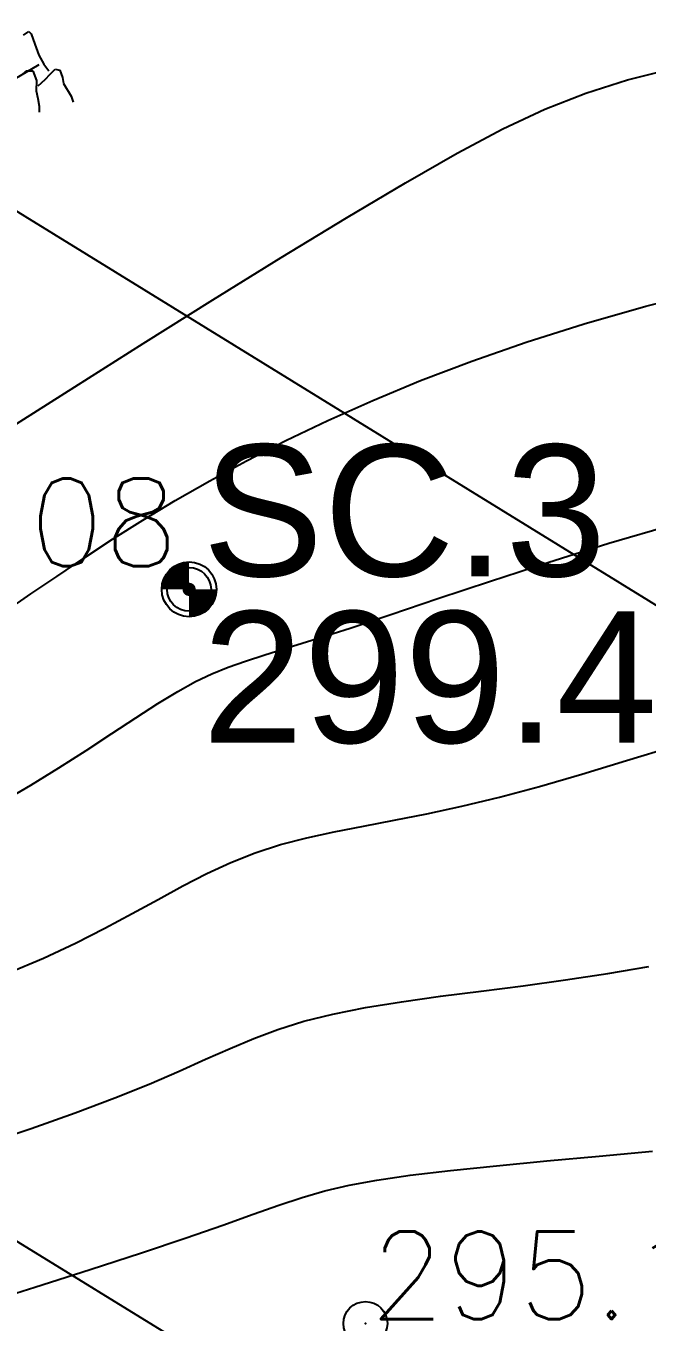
# Model space of a CAD drawing. Header units: millimetres. Extents: x 524954 to 526204, y 9523489 to 9524010.
# Drawn here: x 526085.4 to 526092.49, y 9523815.46 to 9523830.24 of the extents above; entities that cross this region are included whole.
import ezdxf
from ezdxf.enums import TextEntityAlignment as Align

# ---------------------------------------------------------------- set-up
doc = ezdxf.new("R2010")
doc.units = ezdxf.units.MM
doc.header["$PDMODE"] = 32
doc.header["$PDSIZE"] = 0.5
doc.linetypes.add('ACAD_ISO12W100', pattern=[21, 12, -3, 0, -3, 0, -3])
for name, color, linetype in [('Arbre', 34, 'ACAD_ISO12W100'), ('CN_01_00', 3, 'Continuous'), ('CN_02_00', 4, 'Continuous'), ('CN_10_00', 1, 'Continuous'), ('Route - Route de la corniche de Brazzaville - Tabulations', 7, 'Continuous'), ('TopoAlt', 3, 'Continuous'), ('TopoAlt polygo', 7, 'Continuous'), ('TOPOJIS', 7, 'Continuous'), ('TOPOJIS polygo', 1, 'Continuous'), ('TopoMat polygo', 1, 'Continuous')]:
    doc.layers.add(name, color=color, linetype=linetype)
doc.styles.add('Arial 1.0', font='arial.ttf', dxfattribs={"width": 0.99, "height": 1})
doc.styles.add('Simplex 1.0', font='Simplex.shx', dxfattribs={"width": 0.99, "height": 1})

# ---------------------------------------------------------------- blocks, each defined once
blk = doc.blocks.new('TCPOINT M')
at = {"color": 0}
blk.add_point((0, 0), dxfattribs=at)
at = {"layer": 'TopoAlt', "style": 'Simplex 1.0', "width": 0.99}
blk.add_attdef('ALT', (0.15, 0.15), '', height=1, dxfattribs=at)
blk = doc.blocks.new('v088')
at = {"color": 3, "linetype": 'Continuous'}
for p, q in [((2.943, 6.107), (3.004, 6.15)), ((3.004, 6.15), (3.031, 6.123)), ((3.031, 6.123), (3.07, 6.007)), ((3.07, 6.007), (3.116, 5.88)), ((3.116, 5.88), (3.173, 5.777)), ((3.173, 5.777), (3.231, 5.703)), ((2.92, 5.65), (2.973, 5.7)), ((2.973, 5.7), (3.047, 5.7)), ((3.047, 5.7), (3.089, 5.592)), ((3.189, 5.603), (3.247, 5.665)), ((3.247, 5.665), (3.304, 5.719)), ((3.304, 5.719), (3.358, 5.707)), ((3.358, 5.707), (3.385, 5.627)), ((3.385, 5.627), (3.4, 5.557)), ((3.089, 5.592), (3.085, 5.473)), ((3.085, 5.473), (3.104, 5.384)), ((3.108, 5.53), (3.189, 5.603)), ((3.4, 5.557), (3.485, 5.411)), ((3.104, 5.384), (3.12, 5.3)), ((3.485, 5.411), (3.508, 5.342)), ((3.12, 5.3), (3.12, 5.23))]:
    blk.add_line(p, q, dxfattribs=at)
at = {"linetype": 'Continuous'}
blk.add_line((2.646, 5.496), (3.119, 5.774), dxfattribs=at)
blk = doc.blocks.new('TCPOINT polygo')
at = {"color": 0, "const_width": 0.075}
blk.add_lwpolyline([(0, 0.0375, 1), (0, -0.0375, 1)], format="xyb", close=True, dxfattribs=at)
at = {"color": 0}
blk.add_point((0, 0), dxfattribs=at)
at = {"layer": 'TopoAlt polygo', "style": 'Arial 1.0', "width": 0.99}
blk.add_attdef('ALT', (0.15, 0.15), '', height=2, dxfattribs=at)
at = {"layer": 'TopoMat polygo', "style": 'Arial 1.0', "width": 0.99}
blk.add_attdef('MAT', text='', height=2, dxfattribs=at).set_placement((0.15, -2.5), align=Align.TOP_LEFT)
blk = doc.blocks.new('t014')
at = {"color": 0, "const_width": 1.249375}
for points in [[(0, 0.625313, 0.414214), (-0.625313, 0, 1)], [(0, -0.625312, 0.414214), (0.625313, 0, 0.414214)]]:
    blk.add_lwpolyline(points, format="xyb", dxfattribs=at)
at = {"color": 0}
blk.add_circle((0, 0), 1.25, dxfattribs=at)

msp = doc.modelspace()

# ---------------------------------------------------------------- linework, layer by layer
at = {"layer": 'CN_01_00', "flags": 128}
for points, elevation in [([(526085.218, 9523825.659), (526085.956, 9523826.128), (526086.736, 9523826.621), (526087.531, 9523827.118), (526088.313, 9523827.602), (526089.055, 9523828.054), (526089.73, 9523828.455), (526090.32, 9523828.791), (526090.841, 9523829.068), (526091.321, 9523829.293), (526091.787, 9523829.477), (526092.264, 9523829.629), (526092.779, 9523829.759), (526093.36, 9523829.875), (526094.032, 9523829.987), (526094.812, 9523830.102), (526095.679, 9523830.222), (526096.601, 9523830.343)], 301), ([(526085.123, 9523821.39), (526085.454, 9523821.583), (526085.776, 9523821.782), (526086.086, 9523821.98), (526086.379, 9523822.172), (526086.654, 9523822.352), (526086.906, 9523822.514), (526087.133, 9523822.653), (526087.334, 9523822.764), (526087.52, 9523822.853), (526087.705, 9523822.929), (526087.903, 9523822.999), (526088.127, 9523823.071), (526088.391, 9523823.152), (526088.71, 9523823.251), (526089.097, 9523823.375), (526089.562, 9523823.53), (526090.099, 9523823.711), (526090.699, 9523823.912), (526091.353, 9523824.124), (526092.05, 9523824.342), (526092.782, 9523824.558)], 299), ([(526084.924, 9523817.489), (526085.458, 9523817.669), (526085.96, 9523817.846), (526086.413, 9523818.016), (526086.806, 9523818.174), (526087.146, 9523818.321), (526087.449, 9523818.457), (526087.729, 9523818.581), (526087.999, 9523818.695), (526088.275, 9523818.798), (526088.571, 9523818.891), (526088.9, 9523818.973), (526089.273, 9523819.047), (526089.685, 9523819.113), (526090.129, 9523819.175), (526090.594, 9523819.235), (526091.074, 9523819.296), (526091.557, 9523819.362), (526092.038, 9523819.434), (526092.506, 9523819.515)], 297)]:
    msp.add_lwpolyline(points, dxfattribs=dict(at, elevation=elevation))
at = {"layer": 'CN_02_00', "flags": 128}
for points, elevation in [([(526085.202, 9523819.443), (526085.599, 9523819.611), (526085.964, 9523819.782), (526086.3, 9523819.952), (526086.613, 9523820.119), (526086.907, 9523820.281), (526087.189, 9523820.434), (526087.465, 9523820.575), (526087.738, 9523820.702), (526088.016, 9523820.813), (526088.303, 9523820.905), (526088.603, 9523820.983), (526088.917, 9523821.052), (526089.249, 9523821.117), (526089.6, 9523821.184), (526089.974, 9523821.257), (526090.374, 9523821.342), (526090.801, 9523821.445), (526091.258, 9523821.569), (526091.742, 9523821.71), (526092.25, 9523821.864), (526092.779, 9523822.026)], 298), ([(526084.847, 9523815.651), (526085.503, 9523815.857), (526086.134, 9523816.059), (526086.717, 9523816.249), (526087.227, 9523816.42), (526087.647, 9523816.566), (526087.992, 9523816.69), (526088.286, 9523816.794), (526088.551, 9523816.882), (526088.81, 9523816.956), (526089.086, 9523817.021), (526089.403, 9523817.079), (526089.783, 9523817.134), (526090.242, 9523817.188), (526090.768, 9523817.243), (526091.341, 9523817.298), (526091.94, 9523817.353), (526092.547, 9523817.409)], 296)]:
    msp.add_lwpolyline(points, dxfattribs=dict(at, elevation=elevation))
at = {"layer": 'CN_10_00', "elevation": 300, "flags": 128}
msp.add_lwpolyline([(526085.177, 9523823.571), (526085.457, 9523823.764), (526085.751, 9523823.965), (526086.061, 9523824.174), (526086.388, 9523824.388), (526086.735, 9523824.607), (526087.104, 9523824.83), (526087.497, 9523825.056), (526087.917, 9523825.284), (526088.365, 9523825.514), (526088.844, 9523825.743), (526089.356, 9523825.972), (526089.902, 9523826.199), (526090.485, 9523826.421), (526091.106, 9523826.637), (526091.767, 9523826.847), (526092.47, 9523827.046), (526093.215, 9523827.235)], dxfattribs=at)
at = {"layer": 'Route - Route de la corniche de Brazzaville - Tabulations'}
for p, q in [((526048.162, 9523851.015), (526099.24, 9523819.534)), ((526042.915, 9523842.502), (526093.994, 9523811.021))]:
    msp.add_line(p, q, dxfattribs=at)

# ---------------------------------------------------------------- block references
at = {"layer": 'Arbre'}
msp.add_blockref('v088', (526082.43, 9523824.03, -271.76), dxfattribs=at)
at = {"layer": 'TOPOJIS'}
ref = msp.add_blockref('TCPOINT M', (526082.42, 9523824.03, 301.08), dxfattribs=at)
ref.add_attrib('ALT', '301.08', (526082.47, 9523824.08, 301.08), dxfattribs={"layer": 'TopoAlt', "height": 1, "style": 'Simplex 1.0', "width": 0.99})
ref = msp.add_blockref('TCPOINT M', (526089.273, 9523815.443, 295.13), dxfattribs=at)
ref.add_attrib('ALT', '295.13', (526089.323, 9523815.493, 295.13), dxfattribs={"layer": 'TopoAlt', "height": 1, "style": 'Simplex 1.0', "width": 0.99})
at = {"layer": 'TOPOJIS polygo'}
ref = msp.add_blockref('TCPOINT polygo', (526087.261, 9523823.817, 299.43), dxfattribs=at)
ref.add_attrib('MAT', 'SC.3', (526087.411, 9523823.967, 299.43), dxfattribs={"layer": 'TopoMat polygo', "height": 1.5, "style": 'Arial 1.0', "width": 0.99})
ref.add_attrib('ALT', '299.43', dxfattribs={"layer": 'TopoAlt polygo', "height": 1.5, "style": 'Arial 1.0', "width": 0.99}).set_placement((526087.411, 9523823.567, 299.43), align=Align.TOP_LEFT)
at = {"layer": 'TOPOJIS polygo', "xscale": 0.25, "yscale": 0.25, "zscale": 0.25}
msp.add_blockref('t014', (526087.261, 9523823.817, 299.432), dxfattribs=at)

doc.saveas('drawing.dxf')
